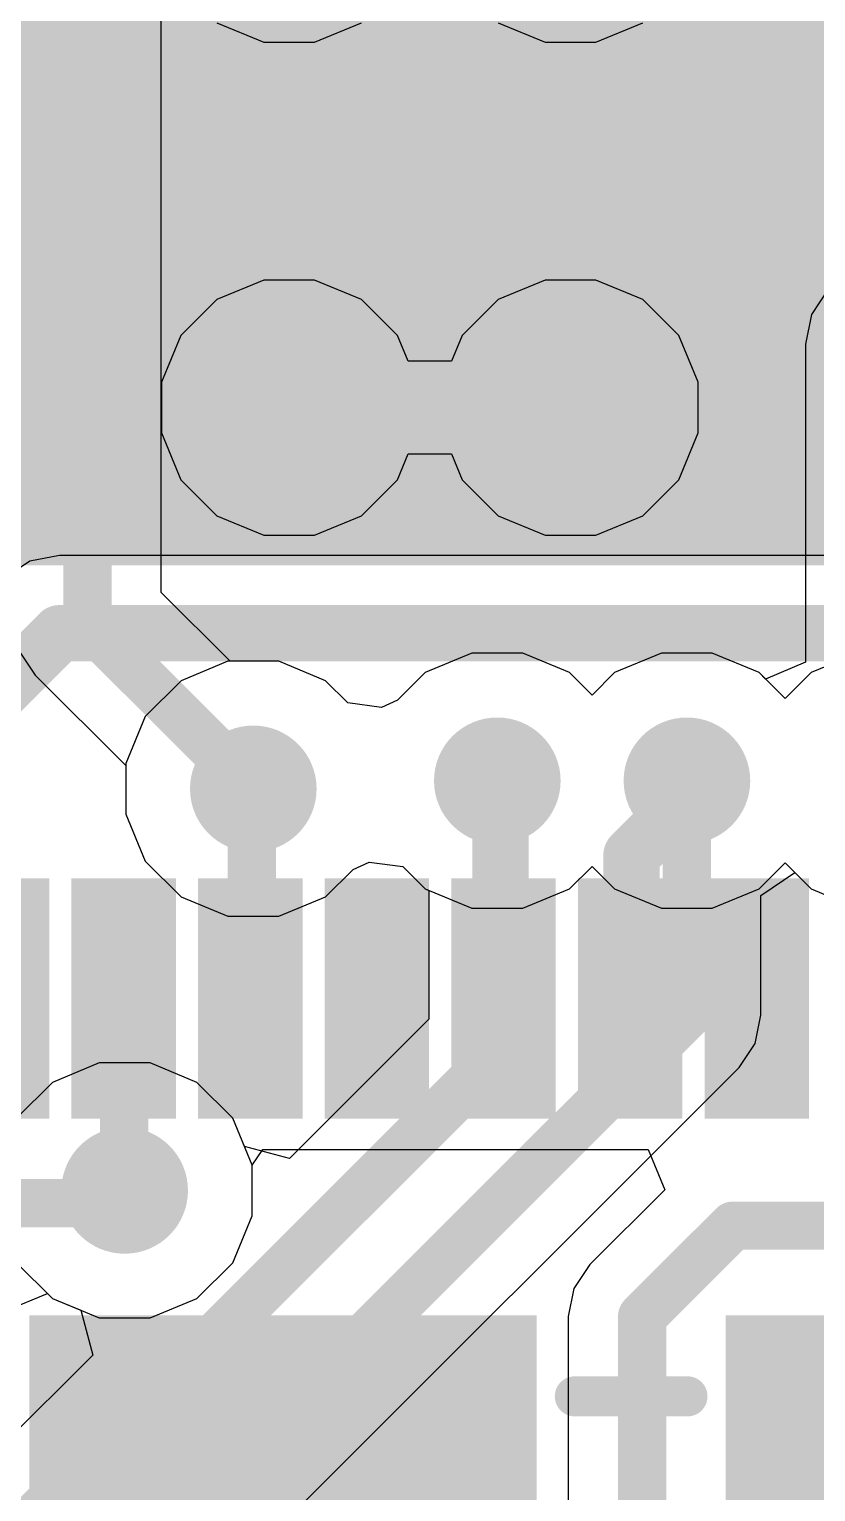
# Model space of a CAD drawing. Header units: inches. Extents: x 0 to 5429, y 0 to 5429.
# Drawn here: x 10.773 to 13.258, y 10.935 to 15.559 of the extents above; entities that cross this region are included whole.
import ezdxf

# ---------------------------------------------------------------- set-up
doc = ezdxf.new("R2010")
doc.units = ezdxf.units.IN
for name, color, linetype in [('Bottom Layer', 5, 'Continuous'), ('Ground', 16, 'Continuous'), ('Power', 76, 'Continuous'), ('Top Layer', 1, 'Continuous'), ('Top Overlay', 2, 'Continuous'), ('Top Paste', 8, 'Continuous'), ('Top Solder', 216, 'Continuous'), ('Via Holes', 16, 'Continuous')]:
    doc.layers.add(name, color=color, linetype=linetype)

# ---------------------------------------------------------------- blocks, each defined once
blk = doc.blocks.new('X322540MPB4SI__18')
at = {"layer": 'Top Layer'}
for points in [[(-1.8, 1.45), (-0.4, 1.45), (-0.4, 0.25), (-1.8, 0.25)], [(0.4, 1.45), (1.8, 1.45), (1.8, 0.25), (0.4, 0.25)], [(-1.8, -0.25), (-0.4, -0.25), (-0.4, -1.45), (-1.8, -1.45)], [(0.4, -0.25), (1.8, -0.25), (1.8, -1.45), (0.4, -1.45)]]:
    blk.add_hatch(color=1, dxfattribs=at).paths.add_polyline_path(points)
at = {"layer": 'Top Paste'}
for points in [[(-1.8, 1.45), (-0.4, 1.45), (-0.4, 0.25), (-1.8, 0.25)], [(0.4, 1.45), (1.8, 1.45), (1.8, 0.25), (0.4, 0.25)], [(-1.8, -0.25), (-0.4, -0.25), (-0.4, -1.45), (-1.8, -1.45)], [(0.4, -0.25), (1.8, -0.25), (1.8, -1.45), (0.4, -1.45)]]:
    blk.add_hatch(color=8, dxfattribs=at).paths.add_polyline_path(points)
at = {"layer": 'Top Solder'}
for points in [[(-1.9016, 1.5516), (-0.2984, 1.5516), (-0.2984, 0.1484), (-1.9016, 0.1484)], [(0.2984, 1.5516), (1.9016, 1.5516), (1.9016, 0.1484), (0.2984, 0.1484)], [(-1.9016, -0.1484), (-0.2984, -0.1484), (-0.2984, -1.5516), (-1.9016, -1.5516)], [(0.2984, -0.1484), (1.9016, -0.1484), (1.9016, -1.5516), (0.2984, -1.5516)]]:
    blk.add_hatch(color=216, dxfattribs=at).paths.add_polyline_path(points)
at = {"layer": 'Top Overlay'}
for points, const_width in [([(0.1778, 1.2954), (-0.1778, 1.2954)], 0.127), ([(-1.651, 0.0762), (-1.651, -0.0762)], 0.127), ([(1.651, 0.0762), (1.651, -0.0762)], 0.127), ([(-1.9812, -0.8636), (-2.1336, -0.7112)], 0.2), ([(-2.1336, -0.7112), (-2.1336, -1.016)], 0.2), ([(-1.9812, -0.8636), (-2.1336, -1.016)], 0.2), ([(0.1778, -1.2954), (-0.1778, -1.2954)], 0.127)]:
    blk.add_lwpolyline(points, dxfattribs=dict(at, const_width=const_width))
for points, const_width in [([(-0.2095, 1.2954, 1), (-0.1461, 1.2954, 1)], 0.0635), ([(0.1461, 1.2954, 1), (0.2095, 1.2954, 1)], 0.0635), ([(-1.6827, 0.0762, 1), (-1.6193, 0.0762, 1)], 0.0635), ([(1.6193, 0.0762, 1), (1.6827, 0.0762, 1)], 0.0635), ([(-1.6827, -0.0762, 1), (-1.6193, -0.0762, 1)], 0.0635), ([(1.6193, -0.0762, 1), (1.6827, -0.0762, 1)], 0.0635), ([(-2.1836, -0.7112, 1), (-2.0836, -0.7112, 1)], 0.1), ([(-2.1836, -0.7112, 1), (-2.0836, -0.7112, 1)], 0.1), ([(-2.0312, -0.8636, 1), (-1.9312, -0.8636, 1)], 0.1), ([(-2.0312, -0.8636, 1), (-1.9312, -0.8636, 1)], 0.1), ([(-2.1836, -1.016, 1), (-2.0836, -1.016, 1)], 0.1), ([(-2.1836, -1.016, 1), (-2.0836, -1.016, 1)], 0.1), ([(-0.2095, -1.2954, 1), (-0.1461, -1.2954, 1)], 0.0635), ([(0.1461, -1.2954, 1), (0.2095, -1.2954, 1)], 0.0635)]:
    blk.add_lwpolyline(points, format="xyb", close=True, dxfattribs=dict(at, const_width=const_width))
blk = doc.blocks.new('56_QFN__7_7__25')
at = {"layer": 'Top Layer'}
for points in [[(-0.71, 3.1), (-0.71, 3.75), (-0.49, 3.75), (-0.49, 3.1)], [(-0.31, 3.1), (-0.31, 3.75), (-0.09, 3.75), (-0.09, 3.1)], [(0.09, 3.1), (0.09, 3.75), (0.31, 3.75), (0.31, 3.1)], [(0.49, 3.1), (0.49, 3.75), (0.71, 3.75), (0.71, 3.1)], [(0.89, 3.1), (0.89, 3.75), (1.11, 3.75), (1.11, 3.1)], [(1.29, 3.1), (1.29, 3.75), (1.51, 3.75), (1.51, 3.1)], [(1.69, 3.1), (1.69, 3.75), (1.91, 3.75), (1.91, 3.1)], [(-2, -2), (-2, 2), (2, 2), (2, -2)]]:
    blk.add_hatch(color=1, dxfattribs=at).paths.add_polyline_path(points)
at = {"layer": 'Top Paste'}
for points in [[(-0.71, 3.1), (-0.71, 3.75), (-0.49, 3.75), (-0.49, 3.1)], [(-0.31, 3.1), (-0.31, 3.75), (-0.09, 3.75), (-0.09, 3.1)], [(0.09, 3.1), (0.09, 3.75), (0.31, 3.75), (0.31, 3.1)], [(0.49, 3.1), (0.49, 3.75), (0.71, 3.75), (0.71, 3.1)], [(0.89, 3.1), (0.89, 3.75), (1.11, 3.75), (1.11, 3.1)], [(1.29, 3.1), (1.29, 3.75), (1.51, 3.75), (1.51, 3.1)], [(1.69, 3.1), (1.69, 3.75), (1.91, 3.75), (1.91, 3.1)], [(-2, -2), (-2, 2), (2, 2), (2, -2)]]:
    blk.add_hatch(color=8, dxfattribs=at).paths.add_polyline_path(points)
at = {"layer": 'Top Solder'}
for points in [[(-0.765, 3.045), (-0.765, 3.805), (-0.435, 3.805), (-0.435, 3.045)], [(-0.365, 3.045), (-0.365, 3.805), (-0.035, 3.805), (-0.035, 3.045)], [(0.035, 3.045), (0.035, 3.805), (0.365, 3.805), (0.365, 3.045)], [(0.435, 3.045), (0.435, 3.805), (0.765, 3.805), (0.765, 3.045)], [(0.835, 3.045), (0.835, 3.805), (1.165, 3.805), (1.165, 3.045)], [(1.235, 3.045), (1.235, 3.805), (1.565, 3.805), (1.565, 3.045)], [(1.635, 3.045), (1.635, 3.805), (1.965, 3.805), (1.965, 3.045)], [(-2.055, -2.055), (-2.055, 2.055), (2.055, 2.055), (2.055, -2.055)]]:
    blk.add_hatch(color=216, dxfattribs=at).paths.add_polyline_path(points)

msp = doc.modelspace()

# ---------------------------------------------------------------- hatches: boundary and pattern name
at = {"layer": 'Bottom Layer'}
h = msp.add_hatch(color=5, dxfattribs=at)
edge = h.paths.add_edge_path()
edge.add_arc((11.594, 14.3624), 0.2, 0, 360)
h = msp.add_hatch(color=5, dxfattribs=at)
edge = h.paths.add_edge_path()
edge.add_arc((12.483, 14.3624), 0.2, 0, 360)
h = msp.add_hatch(color=5, dxfattribs=at)
edge = h.paths.add_edge_path()
edge.add_arc((12.2517, 13.1826), 0.2, 0, 360)
h = msp.add_hatch(color=5, dxfattribs=at)
edge = h.paths.add_edge_path()
edge.add_arc((12.8508, 13.1826), 0.2, 0, 360)
h = msp.add_hatch(color=5, dxfattribs=at)
edge = h.paths.add_edge_path()
edge.add_arc((11.4808, 13.1572), 0.2, 0, 360)
h = msp.add_hatch(color=5, dxfattribs=at)
edge = h.paths.add_edge_path()
edge.add_arc((11.0744, 11.8872), 0.2, 0, 360)
at = {"layer": 'Ground'}
h = msp.add_hatch(color=16, dxfattribs=at)
edge = h.paths.add_edge_path()
edge.add_arc((11.594, 14.3624), 0.2, 0, 360)
h = msp.add_hatch(color=16, dxfattribs=at)
edge = h.paths.add_edge_path()
edge.add_arc((12.483, 14.3624), 0.2, 0, 360)
h = msp.add_hatch(color=16, dxfattribs=at)
edge = h.paths.add_edge_path()
edge.add_arc((12.2517, 13.1826), 0.2, 0, 360)
h = msp.add_hatch(color=16, dxfattribs=at)
edge = h.paths.add_edge_path()
edge.add_arc((12.8508, 13.1826), 0.2, 0, 360)
h = msp.add_hatch(color=16, dxfattribs=at)
edge = h.paths.add_edge_path()
edge.add_arc((11.4808, 13.1572), 0.2, 0, 360)
h = msp.add_hatch(color=16, dxfattribs=at)
edge = h.paths.add_edge_path()
edge.add_arc((11.0744, 11.8872), 0.2, 0, 360)
at = {"layer": 'Power'}
h = msp.add_hatch(color=76, dxfattribs=at)
edge = h.paths.add_edge_path()
edge.add_arc((11.594, 14.3624), 0.2, 0, 360)
h = msp.add_hatch(color=76, dxfattribs=at)
edge = h.paths.add_edge_path()
edge.add_arc((12.483, 14.3624), 0.2, 0, 360)
h = msp.add_hatch(color=76, dxfattribs=at)
edge = h.paths.add_edge_path()
edge.add_arc((12.2517, 13.1826), 0.2, 0, 360)
h = msp.add_hatch(color=76, dxfattribs=at)
edge = h.paths.add_edge_path()
edge.add_arc((12.8508, 13.1826), 0.2, 0, 360)
h = msp.add_hatch(color=76, dxfattribs=at)
edge = h.paths.add_edge_path()
edge.add_arc((11.4808, 13.1572), 0.2, 0, 360)
h = msp.add_hatch(color=76, dxfattribs=at)
edge = h.paths.add_edge_path()
edge.add_arc((11.0744, 11.8872), 0.2, 0, 360)
at = {"layer": 'Top Layer'}
h = msp.add_hatch(color=1, dxfattribs=at)
edge = h.paths.add_edge_path()
edge.add_arc((11.594, 14.3624), 0.2, 0, 360)
h = msp.add_hatch(color=1, dxfattribs=at)
edge = h.paths.add_edge_path()
edge.add_arc((12.483, 14.3624), 0.2, 0, 360)
h = msp.add_hatch(color=1, dxfattribs=at)
edge = h.paths.add_edge_path()
edge.add_arc((12.2517, 13.1826), 0.2, 0, 360)
h = msp.add_hatch(color=1, dxfattribs=at)
edge = h.paths.add_edge_path()
edge.add_arc((12.8508, 13.1826), 0.2, 0, 360)
h = msp.add_hatch(color=1, dxfattribs=at)
edge = h.paths.add_edge_path()
edge.add_arc((11.4808, 13.1572), 0.2, 0, 360)
h = msp.add_hatch(color=1, dxfattribs=at)
edge = h.paths.add_edge_path()
edge.add_arc((11.0744, 11.8872), 0.2, 0, 360)
at = {"layer": 'Via Holes'}
h = msp.add_hatch(color=7, dxfattribs=at)
edge = h.paths.add_edge_path()
edge.add_arc((11.594, 14.3624), 0.1, 0, 360)
h = msp.add_hatch(color=7, dxfattribs=at)
edge = h.paths.add_edge_path()
edge.add_arc((12.483, 14.3624), 0.1, 0, 360)
h = msp.add_hatch(color=7, dxfattribs=at)
edge = h.paths.add_edge_path()
edge.add_arc((12.2517, 13.1826), 0.1, 0, 360)
h = msp.add_hatch(color=7, dxfattribs=at)
edge = h.paths.add_edge_path()
edge.add_arc((12.8508, 13.1826), 0.1, 0, 360)
h = msp.add_hatch(color=7, dxfattribs=at)
edge = h.paths.add_edge_path()
edge.add_arc((11.4808, 13.1572), 0.1, 0, 360)
h = msp.add_hatch(color=7, dxfattribs=at)
edge = h.paths.add_edge_path()
edge.add_arc((11.0744, 11.8872), 0.1, 0, 360)

# ---------------------------------------------------------------- linework, layer by layer
at = {"layer": 'Bottom Layer'}
for p, q in [((11.1899, 13.7778), (11.1899, 17.8972)), ((13.2974, 14.7366), (13.2441, 14.6568)), ((13.2441, 14.6568), (13.2254, 14.5626)), ((13.2254, 14.5626), (13.2254, 13.5578)), ((11.4072, 13.5604), (11.1899, 13.7778)), ((10.7414, 13.592), (10.792, 13.5164)), ((11.561, 13.5604), (11.4072, 13.5604)), ((11.7092, 13.499), (11.561, 13.5604)), ((12.1715, 13.5858), (12.0233, 13.5244)), ((12.3319, 13.5858), (12.1715, 13.5858)), ((12.48, 13.5244), (12.3319, 13.5858)), ((12.7706, 13.5858), (12.6224, 13.5244)), ((12.931, 13.5858), (12.7706, 13.5858)), ((13.0792, 13.5244), (12.931, 13.5858)), ((13.2254, 13.5578), (13.0995, 13.5041)), ((10.792, 13.5164), (11.0776, 13.2308)), ((12.0233, 13.5244), (11.9365, 13.4377)), ((12.5512, 13.4532), (12.48, 13.5244)), ((12.6224, 13.5244), (12.5512, 13.4532)), ((13.0995, 13.5041), (13.0792, 13.5244)), ((11.7796, 13.4286), (11.7092, 13.499)), ((11.8854, 13.4143), (11.7796, 13.4286)), ((11.9365, 13.4377), (11.8854, 13.4143)), ((11.0776, 13.2308), (11.0776, 13.077)), ((11.0776, 13.077), (11.139, 12.9288)), ((11.139, 12.9288), (11.2524, 12.8154)), ((11.7092, 12.8154), (11.796, 12.9021)), ((11.796, 12.9021), (11.8471, 12.9255)), ((11.8471, 12.9255), (11.9528, 12.9112)), ((11.9528, 12.9112), (12.0233, 12.8408)), ((13.0839, 12.8203), (13.1915, 12.8923)), ((13.1915, 12.8923), (13.243, 12.8408)), ((11.2524, 12.8154), (11.4006, 12.754)), ((11.561, 12.754), (11.7092, 12.8154)), ((12.0233, 12.8408), (12.0351, 12.8359)), ((12.0351, 12.8359), (12.0351, 12.4284)), ((13.0839, 12.4412), (13.0839, 12.8203)), ((13.243, 12.8408), (13.3912, 12.7794)), ((11.4006, 12.754), (11.561, 12.754)), ((13.0661, 12.352), (13.0839, 12.4412)), ((12.0351, 12.4284), (11.5949, 11.9882)), ((13.0156, 12.2764), (13.0661, 12.352)), ((10.9942, 12.2904), (10.846, 12.229)), ((10.897, 10.1578), (13.0156, 12.2764)), ((11.1546, 12.2904), (10.9942, 12.2904)), ((11.3028, 12.229), (11.1546, 12.2904)), ((10.846, 12.229), (10.7326, 12.1156)), ((11.4162, 12.1156), (11.3028, 12.229)), ((11.4533, 12.0262), (11.4162, 12.1156)), ((11.5949, 11.9882), (11.4533, 12.0262)), ((10.7326, 11.6588), (10.846, 11.5454)), ((10.846, 11.5454), (10.9354, 11.5083)), ((10.9354, 11.5083), (10.9734, 11.3667)), ((10.9734, 11.3667), (10.6888, 11.0821))]:
    msp.add_line(p, q, dxfattribs=at)
at = {"layer": 'Bottom Layer', "const_width": 0.1524}
for points in [[(10.9568, 13.6812), (10.9568, 20.9219)], [(10.9568, 13.6812), (11.4808, 13.1572)], [(12.2517, 13.1826), (12.2682, 13.1661)], [(12.2682, 12.3319), (12.2682, 13.1661)], [(12.8508, 12.4412), (12.8508, 13.1826)], [(10.0964, 9.6868), (12.8508, 12.4412)], [(10.7853, 10.849), (12.2682, 12.3319)]]:
    msp.add_lwpolyline(points, dxfattribs=at)
at = {"layer": 'Bottom Layer', "const_width": 0.0762}
for points in [[(10.9187, 13.6812, 1), (10.9949, 13.6812, 1)], [(10.9187, 13.6812, 1), (10.9949, 13.6812, 1)], [(11.4427, 13.1572, 1), (11.5189, 13.1572, 1)], [(12.2136, 13.1826, 1), (12.2898, 13.1826, 1)], [(12.2301, 13.1661, 1), (12.3063, 13.1661, 1)], [(12.2301, 13.1661, 1), (12.3063, 13.1661, 1)], [(12.8127, 13.1826, 1), (12.8889, 13.1826, 1)], [(12.8127, 12.4412, 1), (12.8889, 12.4412, 1)], [(12.8127, 12.4412, 1), (12.8889, 12.4412, 1)], [(12.2301, 12.3319, 1), (12.3063, 12.3319, 1)], [(12.2301, 12.3319, 1), (12.3063, 12.3319, 1)]]:
    msp.add_lwpolyline(points, format="xyb", close=True, dxfattribs=at)
at = {"layer": 'Ground'}
for p, q in [((11.4006, 13.5604), (11.2524, 13.499)), ((11.561, 13.5604), (11.4006, 13.5604)), ((11.7092, 13.499), (11.561, 13.5604)), ((12.1715, 13.5858), (12.0233, 13.5244)), ((12.3319, 13.5858), (12.1715, 13.5858)), ((12.48, 13.5244), (12.3319, 13.5858)), ((12.7706, 13.5858), (12.6224, 13.5244)), ((12.931, 13.5858), (12.7706, 13.5858)), ((13.0792, 13.5244), (12.931, 13.5858)), ((13.3912, 13.5858), (13.243, 13.5244)), ((12.0233, 13.5244), (11.9365, 13.4377)), ((12.5512, 13.4532), (12.48, 13.5244)), ((12.6224, 13.5244), (12.5512, 13.4532)), ((13.1611, 13.4425), (13.0792, 13.5244)), ((13.243, 13.5244), (13.1611, 13.4425)), ((11.2524, 13.499), (11.139, 13.3856)), ((11.7796, 13.4286), (11.7092, 13.499)), ((11.8854, 13.4143), (11.7796, 13.4286)), ((11.9365, 13.4377), (11.8854, 13.4143)), ((11.139, 13.3856), (11.0776, 13.2374)), ((11.0776, 13.2374), (11.0776, 13.077)), ((11.0776, 13.077), (11.139, 12.9288)), ((11.139, 12.9288), (11.2524, 12.8154)), ((11.7092, 12.8154), (11.796, 12.9021)), ((11.796, 12.9021), (11.8471, 12.9255)), ((11.8471, 12.9255), (11.9528, 12.9112)), ((11.9528, 12.9112), (12.0233, 12.8408)), ((12.48, 12.8408), (12.5512, 12.912)), ((12.5512, 12.912), (12.6224, 12.8408)), ((13.0792, 12.8408), (13.1611, 12.9227)), ((13.1611, 12.9227), (13.243, 12.8408)), ((11.2524, 12.8154), (11.4006, 12.754)), ((11.561, 12.754), (11.7092, 12.8154)), ((12.0233, 12.8408), (12.1715, 12.7794)), ((12.3319, 12.7794), (12.48, 12.8408)), ((12.6224, 12.8408), (12.7706, 12.7794)), ((12.931, 12.7794), (13.0792, 12.8408)), ((13.243, 12.8408), (13.3912, 12.7794)), ((12.1715, 12.7794), (12.3319, 12.7794)), ((12.7706, 12.7794), (12.931, 12.7794)), ((11.4006, 12.754), (11.561, 12.754)), ((10.9942, 12.2904), (10.846, 12.229)), ((11.1546, 12.2904), (10.9942, 12.2904)), ((11.3028, 12.229), (11.1546, 12.2904)), ((10.846, 12.229), (10.7326, 12.1156)), ((11.4162, 12.1156), (11.3028, 12.229)), ((11.4776, 11.9674), (11.4162, 12.1156)), ((11.4776, 11.807), (11.4776, 11.9674)), ((11.4162, 11.6588), (11.4776, 11.807)), ((10.7326, 11.6588), (10.846, 11.5454)), ((11.3028, 11.5454), (11.4162, 11.6588)), ((10.846, 11.5454), (10.9942, 11.484)), ((11.1546, 11.484), (11.3028, 11.5454)), ((10.9942, 11.484), (11.1546, 11.484))]:
    msp.add_line(p, q, dxfattribs=at)
at = {"layer": 'Power'}
for p, q in [((11.3657, 15.5794), (11.5138, 15.518)), ((11.6742, 15.518), (11.8224, 15.5794)), ((12.2547, 15.5794), (12.4028, 15.518)), ((12.5632, 15.518), (12.7114, 15.5794)), ((11.5138, 15.518), (11.6742, 15.518)), ((12.4028, 15.518), (12.5632, 15.518)), ((11.5138, 14.7656), (11.3657, 14.7042)), ((11.6742, 14.7656), (11.5138, 14.7656)), ((11.8224, 14.7042), (11.6742, 14.7656)), ((12.4028, 14.7656), (12.2547, 14.7042)), ((12.5632, 14.7656), (12.4028, 14.7656)), ((12.7114, 14.7042), (12.5632, 14.7656)), ((11.3657, 14.7042), (11.2522, 14.5908)), ((11.9359, 14.5908), (11.8224, 14.7042)), ((12.2547, 14.7042), (12.1412, 14.5908)), ((12.8249, 14.5908), (12.7114, 14.7042)), ((11.2522, 14.5908), (11.1908, 14.4426)), ((11.9698, 14.5088), (11.9359, 14.5908)), ((12.1412, 14.5908), (12.1073, 14.5088)), ((12.8862, 14.4426), (12.8249, 14.5908)), ((12.1073, 14.5088), (11.9698, 14.5088)), ((11.1908, 14.4426), (11.1908, 14.2822)), ((12.8862, 14.2822), (12.8862, 14.4426)), ((11.1908, 14.2822), (11.2522, 14.134)), ((12.8249, 14.134), (12.8862, 14.2822)), ((11.9359, 14.134), (11.9698, 14.216)), ((11.9698, 14.216), (12.1073, 14.216)), ((12.1073, 14.216), (12.1412, 14.134)), ((11.2522, 14.134), (11.3657, 14.0206)), ((11.8224, 14.0206), (11.9359, 14.134)), ((12.1412, 14.134), (12.2547, 14.0206)), ((12.7114, 14.0206), (12.8249, 14.134)), ((11.3657, 14.0206), (11.5138, 13.9592)), ((11.6742, 13.9592), (11.8224, 14.0206)), ((12.2547, 14.0206), (12.4028, 13.9592)), ((12.5632, 13.9592), (12.7114, 14.0206)), ((11.5138, 13.9592), (11.6742, 13.9592)), ((12.4028, 13.9592), (12.5632, 13.9592)), ((11.4006, 13.5604), (11.2524, 13.499)), ((11.561, 13.5604), (11.4006, 13.5604)), ((11.7092, 13.499), (11.561, 13.5604)), ((12.1715, 13.5858), (12.0233, 13.5244)), ((12.3319, 13.5858), (12.1715, 13.5858)), ((12.48, 13.5244), (12.3319, 13.5858)), ((12.7706, 13.5858), (12.6224, 13.5244)), ((12.931, 13.5858), (12.7706, 13.5858)), ((13.0792, 13.5244), (12.931, 13.5858)), ((13.3912, 13.5858), (13.243, 13.5244)), ((12.0233, 13.5244), (11.9365, 13.4377)), ((12.5512, 13.4532), (12.48, 13.5244)), ((12.6224, 13.5244), (12.5512, 13.4532)), ((13.1611, 13.4425), (13.0792, 13.5244)), ((13.243, 13.5244), (13.1611, 13.4425)), ((11.2524, 13.499), (11.139, 13.3856)), ((11.7796, 13.4286), (11.7092, 13.499)), ((11.8854, 13.4143), (11.7796, 13.4286)), ((11.9365, 13.4377), (11.8854, 13.4143)), ((11.139, 13.3856), (11.0776, 13.2374)), ((11.0776, 13.2374), (11.0776, 13.077)), ((11.0776, 13.077), (11.139, 12.9288)), ((11.139, 12.9288), (11.2524, 12.8154)), ((11.7092, 12.8154), (11.796, 12.9021)), ((11.796, 12.9021), (11.8471, 12.9255)), ((11.8471, 12.9255), (11.9528, 12.9112)), ((11.9528, 12.9112), (12.0233, 12.8408)), ((12.48, 12.8408), (12.5512, 12.912)), ((12.5512, 12.912), (12.6224, 12.8408)), ((13.0792, 12.8408), (13.1611, 12.9227)), ((13.1611, 12.9227), (13.243, 12.8408)), ((11.2524, 12.8154), (11.4006, 12.754)), ((11.561, 12.754), (11.7092, 12.8154)), ((12.0233, 12.8408), (12.1715, 12.7794)), ((12.3319, 12.7794), (12.48, 12.8408)), ((12.6224, 12.8408), (12.7706, 12.7794)), ((12.931, 12.7794), (13.0792, 12.8408)), ((13.243, 12.8408), (13.3912, 12.7794)), ((12.1715, 12.7794), (12.3319, 12.7794)), ((12.7706, 12.7794), (12.931, 12.7794)), ((11.4006, 12.754), (11.561, 12.754))]:
    msp.add_line(p, q, dxfattribs=at)
at = {"layer": 'Top Layer'}
for p, q in [((10.7748, 13.8766), (10.695, 13.8233)), ((10.869, 13.8953), (10.7748, 13.8766)), ((13.7005, 13.8953), (10.869, 13.8953)), ((11.4776, 11.9674), (11.5105, 12.0166)), ((11.5105, 12.0166), (12.7281, 12.0166)), ((12.7281, 12.0166), (12.7807, 11.8896)), ((11.4776, 11.807), (11.4776, 11.9674)), ((12.7807, 11.8896), (12.5443, 11.6532)), ((11.4162, 11.6588), (11.4776, 11.807)), ((11.3028, 11.5454), (11.4162, 11.6588)), ((12.5443, 11.6532), (12.4938, 11.5776)), ((10.7032, 11.5086), (10.8302, 11.5612)), ((10.8302, 11.5612), (10.846, 11.5454)), ((12.4938, 11.5776), (12.476, 11.4884)), ((10.846, 11.5454), (10.9942, 11.484)), ((11.1546, 11.484), (11.3028, 11.5454)), ((10.9942, 11.484), (11.1546, 11.484)), ((12.476, 11.4884), (12.476, 9.9499))]:
    msp.add_line(p, q, dxfattribs=at)
for points, const_width in [([(10.6714, 13.4517), (10.869, 13.6493)], 0.1778), ([(10.869, 13.6493), (13.7005, 13.6493)], 0.1778), ([(12.2517, 13.1826), (12.2615, 13.1727)], 0.1778), ([(12.8354, 13.1071), (12.8354, 13.1826)], 0.1778), ([(11.4761, 13.1525), (11.4808, 13.1572)], 0.1524), ([(11.4761, 12.4987), (11.4761, 13.1525)], 0.1524), ([(12.2615, 12.5039), (12.2615, 13.1727)], 0.1778), ([(12.6755, 12.9472), (12.8354, 13.1071)], 0.1778), ([(12.6755, 12.4995), (12.6755, 12.9472)], 0.1778), ([(12.2615, 12.5039), (12.2714, 12.494)], 0.1778), ([(12.6707, 12.4947), (12.6755, 12.4995)], 0.1778), ([(11.0714, 12.4925), (11.0714, 12.494)], 0.1524), ([(11.0714, 12.494), (11.0729, 12.4925)], 0.1524), ([(11.0729, 11.8887), (11.0729, 12.4925)], 0.1524), ([(11.4714, 12.494), (11.4761, 12.4987)], 0.1524), ([(11.0344, 11.8472), (11.0744, 11.8872)], 0.1524), ([(10.607, 11.8472), (11.0344, 11.8472)], 0.1524), ([(12.7091, 11.4884), (12.9968, 11.776)], 0.1524), ([(12.9968, 11.776), (13.6604, 11.776)], 0.1524), ([(12.7091, 9.7521), (12.7091, 11.4884)], 0.1524)]:
    msp.add_lwpolyline(points, dxfattribs=dict(at, const_width=const_width))
for points, const_width in [([(10.8245, 13.6493, 1), (10.9134, 13.6493, 1)], 0.0889), ([(10.8245, 13.6493, 1), (10.9134, 13.6493, 1)], 0.0889), ([(12.2072, 13.1826, 1), (12.2961, 13.1826, 1)], 0.0889), ([(12.791, 13.1826, 1), (12.8799, 13.1826, 1)], 0.0889), ([(11.438, 13.1525, 1), (11.5142, 13.1525, 1)], 0.0762), ([(11.438, 13.1525, 1), (11.5142, 13.1525, 1)], 0.0762), ([(11.4427, 13.1572, 1), (11.5189, 13.1572, 1)], 0.0762), ([(12.2171, 13.1727, 1), (12.306, 13.1727, 1)], 0.0889), ([(12.2171, 13.1727, 1), (12.306, 13.1727, 1)], 0.0889), ([(12.791, 13.1071, 1), (12.8799, 13.1071, 1)], 0.0889), ([(12.791, 13.1071, 1), (12.8799, 13.1071, 1)], 0.0889), ([(12.6311, 12.9472, 1), (12.72, 12.9472, 1)], 0.0889), ([(12.6311, 12.9472, 1), (12.72, 12.9472, 1)], 0.0889), ([(12.2171, 12.5039, 1), (12.306, 12.5039, 1)], 0.0889), ([(12.2171, 12.5039, 1), (12.306, 12.5039, 1)], 0.0889), ([(12.227, 12.494, 1), (12.3159, 12.494, 1)], 0.0889), ([(12.6263, 12.4947, 1), (12.7152, 12.4947, 1)], 0.0889), ([(12.6311, 12.4995, 1), (12.72, 12.4995, 1)], 0.0889), ([(12.6311, 12.4995, 1), (12.72, 12.4995, 1)], 0.0889), ([(11.0333, 12.494, 1), (11.1095, 12.494, 1)], 0.0762), ([(11.0333, 12.494, 1), (11.1095, 12.494, 1)], 0.0762), ([(11.0333, 12.4925, 1), (11.1095, 12.4925, 1)], 0.0762), ([(11.0348, 12.4925, 1), (11.111, 12.4925, 1)], 0.0762), ([(11.0348, 12.4925, 1), (11.111, 12.4925, 1)], 0.0762), ([(11.4333, 12.494, 1), (11.5095, 12.494, 1)], 0.0762), ([(11.438, 12.4987, 1), (11.5142, 12.4987, 1)], 0.0762), ([(11.438, 12.4987, 1), (11.5142, 12.4987, 1)], 0.0762), ([(11.0348, 11.8887, 1), (11.111, 11.8887, 1)], 0.0762), ([(11.0363, 11.8872, 1), (11.1125, 11.8872, 1)], 0.0762), ([(10.9963, 11.8472, 1), (11.0725, 11.8472, 1)], 0.0762), ([(10.9963, 11.8472, 1), (11.0725, 11.8472, 1)], 0.0762), ([(12.9587, 11.776, 1), (13.0349, 11.776, 1)], 0.0762), ([(12.9587, 11.776, 1), (13.0349, 11.776, 1)], 0.0762), ([(12.671, 11.4884, 1), (12.7472, 11.4884, 1)], 0.0762), ([(12.671, 11.4884, 1), (12.7472, 11.4884, 1)], 0.0762)]:
    msp.add_lwpolyline(points, format="xyb", close=True, dxfattribs=dict(at, const_width=const_width))

# ---------------------------------------------------------------- block references
at = {"rotation": 180}
for name, p in [('56_QFN__7_7__25', (12.4714, 15.919)), ('X322540MPB4SI__18', (12.6746, 9.9408))]:
    msp.add_blockref(name, p, dxfattribs=at)

doc.saveas('drawing.dxf')
